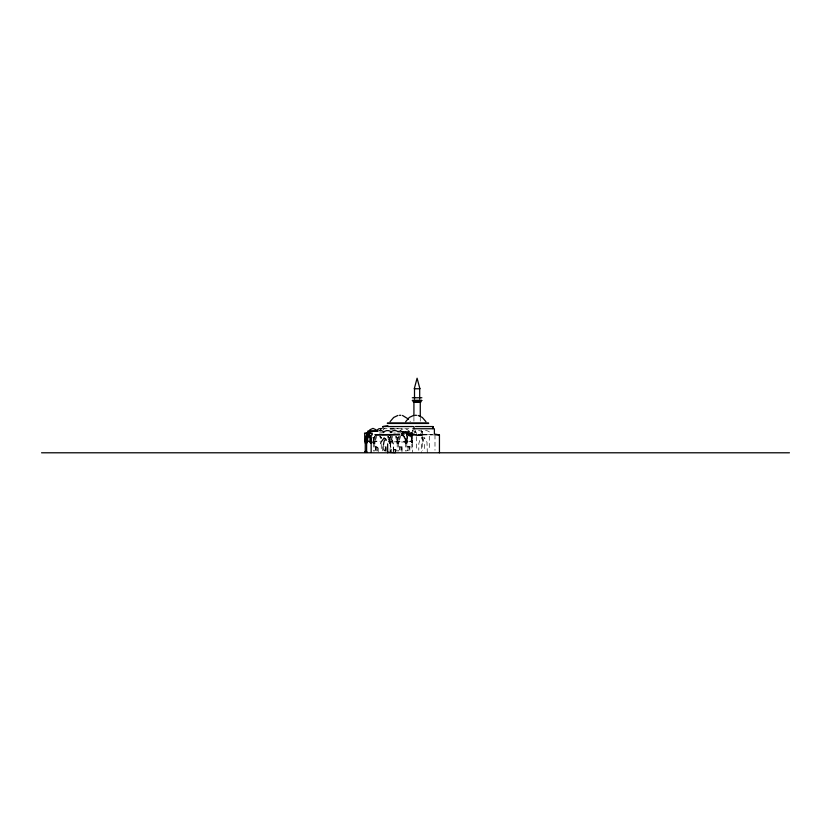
<?xml version="1.0" encoding="UTF-8"?>
<svg xmlns="http://www.w3.org/2000/svg" width="831" height="831" viewBox="0 0 831 831"><rect width="100%" height="100%" fill="white"/><g stroke="black" fill="none" stroke-linecap="round" stroke-linejoin="round"><path stroke-width="0.62" stroke-dasharray="4.16 3.12" d="M401.955 428.744L401.955 428.214M373.919 438.924L373.514 440.825M406.743 441.084L407.668 436.244M406.671 442.622L407.086 437.792M389.895 438.612L389.448 440.731M397.748 439.163L398.651 436.431M390.466 445.042L391.796 439.651M407.055 438.124L407.221 437.241M373.877 438.612L374.76 436.431M374.147 438.02L373.67 440.825L373.316 438.612M397.924 438.02L397.665 441.084M407.169 437.625L407.502 436.732M420.444 434.904C421.192 429.201 430.25 429.201 430.998 434.904M413.423 434.904C414.181 429.212 423.197 429.212 423.945 434.904M389.947 438.02L390.57 436.431M374.22 437.459L374.656 436.431M398.101 437.459L398.309 436.929M407.543 436.244L408.748 434.478M407.45 436.742L408.26 435.039M390.674 436.431C387.942 441.573 392.564 447.244 390.456 452.791M413.152 429.804L411.48 433.315L411.989 450.329M407.606 436.368C410.607 431.975 412.353 440.918 411.989 442.694M375.809 436.14L374.407 441.593M376.713 436.14L375.332 441.074M391.723 436.14L390.341 441.593M392.627 436.14L391.245 441.074M399.701 436.14L398.309 441.593M400.594 436.14L399.212 441.074M384.909 428.318L384.327 428.796M427.29 452.791L426.989 442.175L424.423 437.812L421.67 437.812L419.665 440.44L418.845 443.609L418.782 450.246M424.423 437.812L421.826 442.165L421.535 452.791M400.843 435.818L402.765 434.925L404.593 436.504M408.364 434.727L409.018 434.281M394.143 429.212L397.561 428.484L401.383 431.092M401.009 435.008L402.474 434.904M409.174 434.156C412.114 434.436 412.353 440.201 412.238 442.694M379.372 433.044L382.811 432.722M402.121 432.265L408.665 432.743L408.665 431.382M401.082 434.031L401.965 434.031M399.618 431.092C402.37 427.934 406.266 427.934 409.029 431.092M408.665 432.743L401.28 433.044M406.276 442.622L406.266 433.138L412.467 433.211M405.632 442.102L388.711 441.677L389.718 441.084L389.718 439.454L388.493 436.431M422.418 435.704L411.688 435.569L417.598 435.704M389.926 428.214L395.037 428.214M382.914 428.744L411.854 428.744M390.113 429.149L393.271 429.149M398.007 431.092L409.392 431.382L397.904 431.382M397.904 431.943L401.02 432.265L401.02 431.382M393.634 433.044L395.442 433.044M401.103 433.18L412.747 433.211L401.103 433.367L412.612 433.47L412.602 442.694L411.387 442.694L410.421 437.168L408.862 435.08M434.395 434.904L406.224 434.904C406.982 429.212 416.009 429.212 416.767 434.904M411.875 434.966L412.612 434.966M417.38 435.704L422.709 435.704L422.709 433.315L421.037 429.804M406.671 440.42L407.273 440.42L407.294 442.622L404.894 442.102M397.748 440.731L397.363 439.329M372.766 441.084L380.079 441.157M388.711 441.084L411.74 441.593L406.878 441.157M372.766 441.677L380.079 441.593M374.127 442.03L375.113 442.03L375.238 441.074M390.04 442.03L391.017 442.03M398.018 442.03L398.994 442.03L399.119 441.074M372.88 442.102L374.054 442.622M373.992 442.269L375.03 442.03M389.905 442.269L391.017 441.677M397.872 442.269L398.911 442.03M373.036 442.456L374.054 442.456M396.917 442.456L397.935 442.456M404.894 442.456L405.912 442.456M373.046 442.622L375.051 442.933L373.046 442.933L373.036 442.102M389.105 442.622L390.934 442.622L389.51 442.933M374.906 443.11L373.171 443.287L374.906 443.287M389.51 443.11L390.809 443.287L389.51 443.287M386.02 451.638L386.02 446.299L383.683 446.299L383.683 450.568M409.849 446.268L409.849 450.495L409.912 446.268L407.522 446.268L407.585 450.495M375.789 446.444L375.789 451.721L375.737 446.444L378.271 446.444L378.219 451.721M400.085 447.005L401.518 447.005L401.518 450.807L400.085 450.807L400.137 447.005M408.031 446.974L408.031 450.838L407.979 446.974L409.454 446.974L409.403 450.838M376.173 447.192L377.69 447.192M393.354 449.831L396.231 449.831L396.231 452.293M384.119 450.807L385.615 450.807M406.266 433.18L407.543 433.211M393.375 428.858L392.429 428.318M432.577 434.675L420.673 434.166L429.284 434.831L429.305 450.236M411.937 434.904L402.308 434.021L405.196 437.833M401.581 434.904L403.908 436.909L404.739 441.084M412.467 432.785L402.297 431.819L402.308 433.138M402.599 434.301L404.739 436.929M383.133 429.212L383.818 429.814M410.337 421.681L409.963 421.151M421.67 437.812L424.236 442.175L424.537 450.257M388.877 439.828L389.479 440.71L389.105 438.02M396.387 436.14L397.665 439.454M395.483 436.14L396.761 441.084M388.451 436.14L389.095 437.355M387.547 436.14L388.825 441.084M380.473 436.14L381.128 437.355M379.58 436.14L380.577 438.342M410.805 434.883L411.667 436.784M414.835 429.804L416.518 433.315L416.591 450.35M380.515 436.431L381.304 437.833M373.15 437.355L373.337 437.833M404.624 436.929L405.632 441.084M396.657 436.929L397.156 438.02M388.721 436.929L389.22 438.02M380.743 436.929L381.242 438.02M404.832 437.459L405.518 441.677M396.865 437.459L397.311 438.612M373.088 437.459L373.773 441.084M372.974 437.459L373.462 438.768M405.123 438.02L405.289 438.612M381.128 438.02L381.294 438.612M391.993 439.651L393.271 445.042L393.271 451.399M397.208 438.612L397.467 440.731M411.688 437.314L412.114 440.814M434.987 434.904L434.987 450.236M422.2 435.704L422.2 450.35M420.268 417.38L420.268 421.13M413.921 417.38L413.921 421.13M412.841 434.021L412.841 434.904M412.456 442.694L412.456 452.293M411.885 433.211L411.875 442.694M407.097 442.622L405.081 442.622M406.795 442.933L406.795 451.129M406.577 433.211L406.577 442.622M405.912 442.622L404.739 441.677M405.341 439.329L405.341 441.084M405.393 442.933L405.393 451.129M404.624 441.084L404.624 441.677M401.965 451.711L401.965 446.309L399.597 446.309L399.597 451.711M401.913 446.309L401.913 451.711M398.61 442.933L398.61 451.129M398.226 441.074L398.226 441.677M398.101 441.677L398.018 442.269M397.935 442.622L396.761 441.677M397.55 441.084L397.55 441.677M397.208 442.933L397.208 451.129M396.647 441.084L396.647 441.677M395.649 449.831L395.649 452.293M395.379 452.677L395.379 449.342L391.172 449.342L391.172 452.677M393.936 449.831L393.936 452.677M393.624 451.399L393.624 445.042L392.357 439.651L391.432 439.651L390.103 445.042L390.103 452.677M391.141 441.074L391.141 441.677M390.632 442.933L390.632 451.129M390.248 441.074L390.248 441.677M390.123 441.677L390.04 442.269M389.999 442.622L388.981 442.102M389.905 442.622L388.825 441.677M389.729 442.102L389.614 441.084M385.968 446.299L385.968 450.568M385.563 450.807L385.615 446.953L384.119 446.953L384.182 450.807M382.675 446.652L382.675 451.129M381.263 444.408L381.263 451.129M377.638 447.192L377.69 450.942M376.225 447.192L376.173 450.942M374.75 442.933L374.75 451.129M374.334 441.074L374.334 441.677M374.21 441.677L374.127 442.269M373.659 441.084L373.659 441.677M373.348 442.933L373.348 451.129M423.903 434.738L413.641 434.198L423.903 434.738M416.726 434.738L406.442 434.187L416.726 434.738M398.911 442.622L396.906 442.933L398.911 442.622M398.766 443.11L397.031 443.287L398.787 443.11M406.941 443.11L405.216 443.287L406.972 443.11"/><path stroke-width="1.25" d="M365.931 442.622C364.83 433.512 371.405 432.899 370.252 442.622M365.339 440.939L365.733 437.158L367.011 434.613M365.463 440.939L366.357 435.704M383.382 445.208L384.078 441.24L385.792 439.028M380.712 443.64L380.795 443.027M414.326 388.586L417.089 378.209L419.863 388.586M366.835 438.342L368.6 435.309M380.982 442.206L384.171 437.864L386.446 440.264M366.429 435.299L367.541 434.156M390.061 421.681L393.686 417.453L397.914 415.448M405.673 421.681L409.299 417.453L413.526 415.448M383.268 432.639C385.262 429.845 389.832 429.845 391.827 432.639M390.29 432.65C392.045 430.24 395.764 429.814 398.028 431.746M369.764 429.814L372.974 428.391L376.183 429.814M377.399 429.814L378.863 428.765L381.502 428.484M369.504 435.309L367.904 437.833L367.354 441.074M367.136 434.353L367.832 434.031M382.634 434.655L389.801 434.53M382.914 428.214L382.914 426.542L387.547 425.669L388.555 426.542M389.988 434.613L389.355 434.758L399.399 434.125M375.996 434.582L375.134 434.738L382.738 434.53M379.133 430.645L381.595 430.645L383.797 431.746M414.326 388.763L419.863 388.763M412.311 397.758L421.878 397.758M412.488 400.397L421.701 400.397M412.311 400.511L421.878 400.511M413.028 401.487L421.161 401.487M413.454 402.36L420.735 402.36M399.472 415.303L400.864 415.303M415.095 415.303L416.476 415.303M387.381 423.031L428.63 423.031M387.381 423.467L428.63 423.467M382.914 426.542L386.415 426.542M387.547 426.542L413.246 426.542M413.973 426.542L414.046 428.744M415.521 426.542L433.107 426.542L433.107 428.744L412.841 428.744M367.904 431.092L378.053 431.092L367.904 431.382M366.305 433.138L372.215 433.138L372.226 434.021M364.954 433.47L371.156 433.367L364.456 433.18M372.226 434.904L371.156 434.904L371.145 452.293M375.093 434.904L399.732 434.904M435.641 434.904L439.443 434.904L439.443 452.791M370.252 439.734L371.312 439.734M365.682 440.939L364.705 440.939L364.705 433.47M365.879 441.157L370.979 441.593L366.346 441.157M366.918 442.269L367.26 441.074M370.231 442.622L372.226 442.622M365.297 443.11L366.616 443.11M365.297 451.306L366.616 451.306M365.256 451.482L366.648 451.482M365.256 451.597L366.648 451.597M365.256 451.867L366.648 451.867M365.256 452.293L366.648 452.293M395.379 452.677L388.119 452.293M41.55 452.791L789.45 452.791M367.998 433.99C371.291 435.06 370.512 440.025 370.719 442.622M439.443 434.904L434.395 434.021L434.395 428.744M418.097 415.448L422.314 417.453L425.95 421.681M402.484 415.448L408.488 419.115M368.59 434.156L370.408 437.708L370.595 442.622M387.641 443.899L387.703 452.791M433.096 426.542L433.096 428.744M420.268 402.36L420.268 416.123M419.686 388.763L419.686 399.098M414.503 388.763L414.503 399.098M413.921 402.36L413.921 416.123M380.743 428.744L380.743 430.79M367.022 440.347L367.011 442.622L364.934 442.622L364.934 440.939M366.616 443.287L365.297 443.287L365.256 451.129L366.616 451.129L366.658 443.287"/></g></svg>
